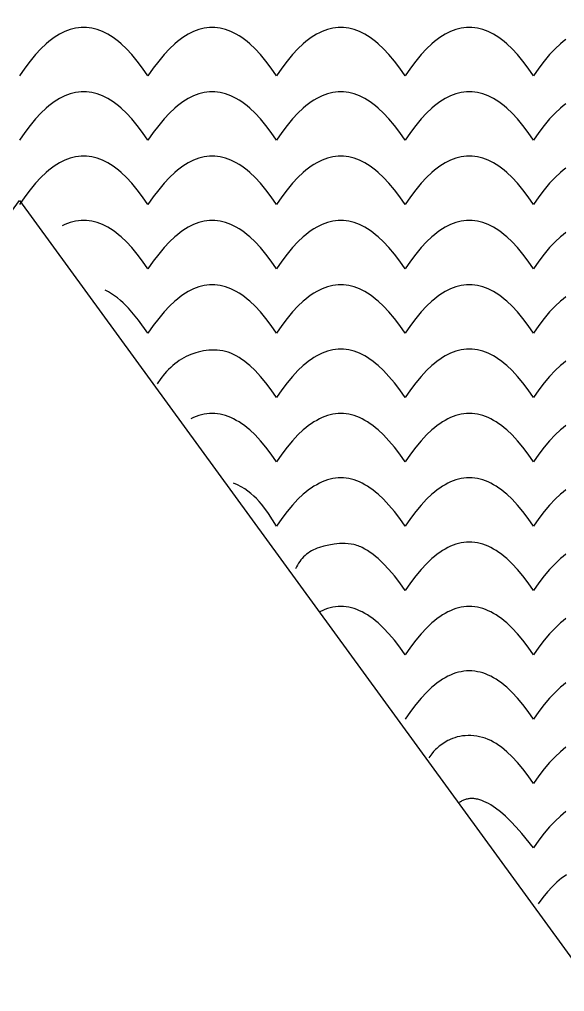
# Model space of a CAD drawing. Extents: x -831 to 1547, y -1426 to -385.
# Drawn here: x 133.8 to 172, y -926.3 to -858.3 of the extents above; entities that cross this region are included whole.
import ezdxf

# ---------------------------------------------------------------- set-up
doc = ezdxf.new("R2010")
doc.units = 0
doc.layers.add('CUT', color=18, linetype='CONTINUOUS')
doc.layers.add('ENGRAVE', color=1, linetype='CONTINUOUS')

msp = doc.modelspace()

# ---------------------------------------------------------------- linework, layer by layer
at = {"layer": 'CUT'}
msp.add_lwpolyline([(334.842, -861.159), (254.442, -861.159), (174.042, -809.919), (133.842, -809.919), (93.642, -809.919), (13.242, -861.159), (-67.158, -861.159), (-67.158, -926.259), (93.474, -926.259), (133.842, -870.943), (174.211, -926.259), (334.842, -926.259)], close=True, dxfattribs=at)
at = {"layer": 'ENGRAVE'}
for points in [[(172.092, -859.678), (171.904, -859.824), (171.717, -859.982), (171.342, -860.334), (170.967, -860.732), (170.592, -861.178), (170.217, -861.67), (169.842, -862.209), (169.467, -861.67), (169.092, -861.178), (168.717, -860.732), (168.342, -860.334), (167.967, -859.982), (167.779, -859.824), (167.592, -859.678), (167.404, -859.543), (167.217, -859.42), (167.029, -859.309), (166.842, -859.209), (166.654, -859.121), (166.467, -859.045), (166.279, -858.98), (166.092, -858.928), (165.904, -858.887), (165.717, -858.857), (165.529, -858.84), (165.342, -858.834), (165.154, -858.84), (164.967, -858.857), (164.779, -858.887), (164.592, -858.928), (164.404, -858.98), (164.217, -859.045), (164.029, -859.121), (163.842, -859.209), (163.654, -859.309), (163.467, -859.42), (163.279, -859.543), (163.092, -859.678), (162.904, -859.824), (162.717, -859.982), (162.342, -860.334), (161.967, -860.732), (161.592, -861.178), (161.217, -861.67), (160.842, -862.209), (160.467, -861.67), (160.092, -861.178), (159.717, -860.732), (159.342, -860.334), (158.967, -859.982), (158.779, -859.824), (158.592, -859.678), (158.404, -859.543), (158.217, -859.42), (158.029, -859.309), (157.842, -859.209), (157.654, -859.121), (157.467, -859.045), (157.279, -858.98), (157.092, -858.928), (156.904, -858.887), (156.717, -858.857), (156.529, -858.84), (156.342, -858.834), (156.154, -858.84), (155.967, -858.857), (155.779, -858.887), (155.592, -858.928), (155.404, -858.98), (155.217, -859.045), (155.029, -859.121), (154.842, -859.209), (154.654, -859.309), (154.467, -859.42), (154.279, -859.543), (154.092, -859.678), (153.904, -859.824), (153.717, -859.982), (153.342, -860.334), (152.967, -860.732), (152.592, -861.178), (152.217, -861.67), (151.842, -862.209), (151.467, -861.67), (151.092, -861.178), (150.717, -860.732), (150.342, -860.334), (149.967, -859.982), (149.779, -859.824), (149.592, -859.678), (149.404, -859.543), (149.217, -859.42), (149.029, -859.309), (148.842, -859.209), (148.654, -859.121), (148.467, -859.045), (148.279, -858.98), (148.092, -858.928), (147.904, -858.887), (147.717, -858.857), (147.529, -858.84), (147.342, -858.834), (147.154, -858.84), (146.967, -858.857), (146.779, -858.887), (146.592, -858.928), (146.404, -858.98), (146.217, -859.045), (146.029, -859.121), (145.842, -859.209), (145.654, -859.309), (145.467, -859.42), (145.279, -859.543), (145.092, -859.678), (144.904, -859.824), (144.717, -859.982), (144.342, -860.334), (143.967, -860.732), (143.592, -861.178), (143.217, -861.67), (142.842, -862.209), (142.467, -861.67), (142.092, -861.178), (141.717, -860.732), (141.342, -860.334), (140.967, -859.982), (140.779, -859.824), (140.592, -859.678), (140.404, -859.543), (140.217, -859.42), (140.029, -859.309), (139.842, -859.209), (139.654, -859.121), (139.467, -859.045), (139.279, -858.98), (139.092, -858.928), (138.904, -858.887), (138.717, -858.857), (138.529, -858.84), (138.342, -858.834), (138.154, -858.84), (137.967, -858.857), (137.779, -858.887), (137.592, -858.928), (137.404, -858.98), (137.217, -859.045), (137.029, -859.121), (136.842, -859.209), (136.654, -859.309), (136.467, -859.42), (136.279, -859.543), (136.092, -859.678), (135.904, -859.824), (135.717, -859.982), (135.342, -860.334), (134.967, -860.732), (134.592, -861.178), (134.217, -861.67), (133.842, -862.209)], [(172.092, -864.178), (171.905, -864.324), (171.717, -864.482), (171.342, -864.834), (170.967, -865.232), (170.592, -865.678), (170.217, -866.17), (169.842, -866.709), (169.467, -866.17), (169.092, -865.678), (168.717, -865.232), (168.342, -864.834), (167.967, -864.482), (167.779, -864.324), (167.592, -864.178), (167.404, -864.043), (167.217, -863.92), (167.029, -863.809), (166.842, -863.709), (166.655, -863.621), (166.467, -863.545), (166.28, -863.48), (166.092, -863.428), (165.905, -863.387), (165.717, -863.357), (165.53, -863.34), (165.342, -863.334), (165.154, -863.34), (164.967, -863.357), (164.779, -863.387), (164.592, -863.428), (164.404, -863.48), (164.217, -863.545), (164.029, -863.621), (163.842, -863.709), (163.655, -863.809), (163.467, -863.92), (163.28, -864.043), (163.092, -864.178), (162.905, -864.324), (162.717, -864.482), (162.342, -864.834), (161.967, -865.232), (161.592, -865.678), (161.217, -866.17), (160.842, -866.709), (160.467, -866.17), (160.092, -865.678), (159.717, -865.232), (159.342, -864.834), (158.967, -864.482), (158.779, -864.324), (158.592, -864.178), (158.404, -864.043), (158.217, -863.92), (158.029, -863.809), (157.842, -863.709), (157.655, -863.621), (157.467, -863.545), (157.28, -863.48), (157.092, -863.428), (156.905, -863.387), (156.717, -863.357), (156.53, -863.34), (156.342, -863.334), (156.154, -863.34), (155.967, -863.357), (155.779, -863.387), (155.592, -863.428), (155.404, -863.48), (155.217, -863.545), (155.029, -863.621), (154.842, -863.709), (154.655, -863.809), (154.467, -863.92), (154.28, -864.043), (154.092, -864.178), (153.905, -864.324), (153.717, -864.482), (153.342, -864.834), (152.967, -865.232), (152.592, -865.678), (152.217, -866.17), (151.842, -866.709), (151.467, -866.17), (151.092, -865.678), (150.717, -865.232), (150.342, -864.834), (149.967, -864.482), (149.779, -864.324), (149.592, -864.178), (149.404, -864.043), (149.217, -863.92), (149.029, -863.809), (148.842, -863.709), (148.655, -863.621), (148.467, -863.545), (148.28, -863.48), (148.092, -863.428), (147.905, -863.387), (147.717, -863.357), (147.53, -863.34), (147.342, -863.334), (147.154, -863.34), (146.967, -863.357), (146.779, -863.387), (146.592, -863.428), (146.404, -863.48), (146.217, -863.545), (146.029, -863.621), (145.842, -863.709), (145.655, -863.809), (145.467, -863.92), (145.28, -864.043), (145.092, -864.178), (144.905, -864.324), (144.717, -864.482), (144.342, -864.834), (143.967, -865.232), (143.592, -865.678), (143.217, -866.17), (142.842, -866.709), (142.467, -866.17), (142.092, -865.678), (141.717, -865.232), (141.342, -864.834), (140.967, -864.482), (140.779, -864.324), (140.592, -864.178), (140.404, -864.043), (140.217, -863.92), (140.029, -863.809), (139.842, -863.709), (139.655, -863.621), (139.467, -863.545), (139.28, -863.48), (139.092, -863.428), (138.905, -863.387), (138.717, -863.357), (138.53, -863.34), (138.342, -863.334), (138.154, -863.34), (137.967, -863.357), (137.779, -863.387), (137.592, -863.428), (137.404, -863.48), (137.217, -863.545), (137.029, -863.621), (136.842, -863.709), (136.655, -863.809), (136.467, -863.92), (136.28, -864.043), (136.092, -864.178), (135.905, -864.324), (135.717, -864.482), (135.342, -864.834), (134.967, -865.232), (134.592, -865.678), (134.217, -866.17), (133.842, -866.709)], [(172.092, -868.678), (171.905, -868.824), (171.717, -868.982), (171.342, -869.334), (170.967, -869.732), (170.592, -870.178), (170.217, -870.67), (169.842, -871.209), (169.467, -870.67), (169.092, -870.178), (168.717, -869.732), (168.342, -869.334), (167.967, -868.982), (167.779, -868.824), (167.592, -868.678), (167.404, -868.543), (167.217, -868.42), (167.029, -868.309), (166.842, -868.209), (166.655, -868.121), (166.467, -868.045), (166.28, -867.98), (166.092, -867.928), (165.905, -867.887), (165.717, -867.857), (165.53, -867.84), (165.342, -867.834), (165.154, -867.84), (164.967, -867.857), (164.779, -867.887), (164.592, -867.928), (164.404, -867.98), (164.217, -868.045), (164.029, -868.121), (163.842, -868.209), (163.655, -868.309), (163.467, -868.42), (163.28, -868.543), (163.092, -868.678), (162.905, -868.824), (162.717, -868.982), (162.342, -869.334), (161.967, -869.732), (161.592, -870.178), (161.217, -870.67), (160.842, -871.209), (160.467, -870.67), (160.092, -870.178), (159.717, -869.732), (159.342, -869.334), (158.967, -868.982), (158.779, -868.824), (158.592, -868.678), (158.404, -868.543), (158.217, -868.42), (158.029, -868.309), (157.842, -868.209), (157.655, -868.121), (157.467, -868.045), (157.28, -867.98), (157.092, -867.928), (156.905, -867.887), (156.717, -867.857), (156.53, -867.84), (156.342, -867.834), (156.154, -867.84), (155.967, -867.857), (155.779, -867.887), (155.592, -867.928), (155.404, -867.98), (155.217, -868.045), (155.029, -868.121), (154.842, -868.209), (154.655, -868.309), (154.467, -868.42), (154.28, -868.543), (154.092, -868.678), (153.905, -868.824), (153.717, -868.982), (153.342, -869.334), (152.967, -869.732), (152.592, -870.178), (152.217, -870.67), (151.842, -871.209), (151.467, -870.67), (151.092, -870.178), (150.717, -869.732), (150.342, -869.334), (149.967, -868.982), (149.779, -868.824), (149.592, -868.678), (149.404, -868.543), (149.217, -868.42), (149.029, -868.309), (148.842, -868.209), (148.655, -868.121), (148.467, -868.045), (148.28, -867.98), (148.092, -867.928), (147.905, -867.887), (147.717, -867.857), (147.53, -867.84), (147.342, -867.834), (147.154, -867.84), (146.967, -867.857), (146.779, -867.887), (146.592, -867.928), (146.404, -867.98), (146.217, -868.045), (146.029, -868.121), (145.842, -868.209), (145.655, -868.309), (145.467, -868.42), (145.28, -868.543), (145.092, -868.678), (144.905, -868.824), (144.717, -868.982), (144.342, -869.334), (143.967, -869.732), (143.592, -870.178), (143.217, -870.67), (142.842, -871.209), (142.467, -870.67), (142.092, -870.178), (141.717, -869.732), (141.342, -869.334), (140.967, -868.982), (140.779, -868.824), (140.592, -868.678), (140.404, -868.543), (140.217, -868.42), (140.029, -868.309), (139.842, -868.209), (139.655, -868.121), (139.467, -868.045), (139.28, -867.98), (139.092, -867.928), (138.905, -867.887), (138.717, -867.857), (138.53, -867.84), (138.342, -867.834), (138.154, -867.84), (137.967, -867.857), (137.779, -867.887), (137.592, -867.928), (137.404, -867.98), (137.217, -868.045), (137.029, -868.121), (136.842, -868.209), (136.655, -868.309), (136.467, -868.42), (136.28, -868.543), (136.092, -868.678), (135.905, -868.824), (135.717, -868.982), (135.342, -869.334), (134.967, -869.732), (134.592, -870.178), (134.217, -870.67), (133.842, -871.209)], [(172.092, -873.178), (171.905, -873.324), (171.717, -873.482), (171.342, -873.834), (170.967, -874.232), (170.592, -874.678), (170.217, -875.17), (169.842, -875.709), (169.467, -875.17), (169.092, -874.678), (168.717, -874.232), (168.342, -873.834), (167.967, -873.482), (167.779, -873.324), (167.592, -873.178), (167.404, -873.043), (167.217, -872.92), (167.029, -872.809), (166.842, -872.709), (166.655, -872.621), (166.467, -872.545), (166.28, -872.48), (166.092, -872.428), (165.905, -872.387), (165.717, -872.357), (165.53, -872.34), (165.342, -872.334), (165.154, -872.34), (164.967, -872.357), (164.779, -872.387), (164.592, -872.428), (164.404, -872.48), (164.217, -872.545), (164.029, -872.621), (163.842, -872.709), (163.655, -872.809), (163.467, -872.92), (163.28, -873.043), (163.092, -873.178), (162.905, -873.324), (162.717, -873.482), (162.342, -873.834), (161.967, -874.232), (161.592, -874.678), (161.217, -875.17), (160.842, -875.709), (160.467, -875.17), (160.092, -874.678), (159.717, -874.232), (159.342, -873.834), (158.967, -873.482), (158.779, -873.324), (158.592, -873.178), (158.404, -873.043), (158.217, -872.92), (158.029, -872.809), (157.842, -872.709), (157.655, -872.621), (157.467, -872.545), (157.28, -872.48), (157.092, -872.428), (156.905, -872.387), (156.717, -872.357), (156.53, -872.34), (156.342, -872.334), (156.154, -872.34), (155.967, -872.357), (155.779, -872.387), (155.592, -872.428), (155.404, -872.48), (155.217, -872.545), (155.029, -872.621), (154.842, -872.709), (154.655, -872.809), (154.467, -872.92), (154.28, -873.043), (154.092, -873.178), (153.905, -873.324), (153.717, -873.482), (153.342, -873.834), (152.967, -874.232), (152.592, -874.678), (152.217, -875.17), (151.842, -875.709), (151.467, -875.17), (151.092, -874.678), (150.717, -874.232), (150.342, -873.834), (149.967, -873.482), (149.779, -873.324), (149.592, -873.178), (149.404, -873.043), (149.217, -872.92), (149.029, -872.809), (148.842, -872.709), (148.655, -872.621), (148.467, -872.545), (148.28, -872.48), (148.092, -872.428), (147.905, -872.387), (147.717, -872.357), (147.53, -872.34), (147.342, -872.334), (147.154, -872.34), (146.967, -872.357), (146.779, -872.387), (146.592, -872.428), (146.404, -872.48), (146.217, -872.545), (146.029, -872.621), (145.842, -872.709), (145.655, -872.809), (145.467, -872.92), (145.28, -873.043), (145.092, -873.178), (144.905, -873.324), (144.717, -873.482), (144.342, -873.834), (143.967, -874.232), (143.592, -874.678), (143.217, -875.17), (142.842, -875.709), (142.467, -875.17), (142.092, -874.678), (141.717, -874.232), (141.342, -873.834), (140.967, -873.482), (140.779, -873.324), (140.592, -873.178), (140.404, -873.043), (140.217, -872.92), (140.029, -872.809), (139.842, -872.709), (139.655, -872.621), (139.467, -872.545), (139.28, -872.48), (139.092, -872.428), (138.905, -872.387), (138.717, -872.357), (138.53, -872.34), (138.342, -872.334), (138.154, -872.34), (137.967, -872.357), (137.779, -872.387), (137.592, -872.428), (137.404, -872.48), (137.217, -872.545), (137.029, -872.621), (136.842, -872.709)], [(172.092, -877.678), (171.905, -877.824), (171.717, -877.982), (171.342, -878.334), (170.967, -878.732), (170.592, -879.178), (170.217, -879.67), (169.842, -880.209), (169.467, -879.67), (169.092, -879.178), (168.717, -878.732), (168.342, -878.334), (167.967, -877.982), (167.779, -877.824), (167.592, -877.678), (167.404, -877.543), (167.217, -877.42), (167.029, -877.309), (166.842, -877.209), (166.655, -877.121), (166.467, -877.045), (166.28, -876.98), (166.092, -876.928), (165.905, -876.887), (165.717, -876.857), (165.53, -876.84), (165.342, -876.834), (165.154, -876.84), (164.967, -876.857), (164.779, -876.887), (164.592, -876.928), (164.404, -876.98), (164.217, -877.045), (164.029, -877.121), (163.842, -877.209), (163.655, -877.309), (163.467, -877.42), (163.28, -877.543), (163.092, -877.678), (162.905, -877.824), (162.717, -877.982), (162.342, -878.334), (161.967, -878.732), (161.592, -879.178), (161.217, -879.67), (160.842, -880.209), (160.467, -879.67), (160.092, -879.178), (159.717, -878.732), (159.342, -878.334), (158.967, -877.982), (158.779, -877.824), (158.592, -877.678), (158.404, -877.543), (158.217, -877.42), (158.029, -877.309), (157.842, -877.209), (157.655, -877.121), (157.467, -877.045), (157.28, -876.98), (157.092, -876.928), (156.905, -876.887), (156.717, -876.857), (156.53, -876.84), (156.342, -876.834), (156.154, -876.84), (155.967, -876.857), (155.779, -876.887), (155.592, -876.928), (155.404, -876.98), (155.217, -877.045), (155.029, -877.121), (154.842, -877.209), (154.655, -877.309), (154.467, -877.42), (154.28, -877.543), (154.092, -877.678), (153.905, -877.824), (153.717, -877.982), (153.342, -878.334), (152.967, -878.732), (152.592, -879.178), (152.217, -879.67), (151.842, -880.209), (151.467, -879.67), (151.092, -879.178), (150.717, -878.732), (150.342, -878.334), (149.967, -877.982), (149.779, -877.824), (149.592, -877.678), (149.404, -877.543), (149.217, -877.42), (149.029, -877.309), (148.842, -877.209), (148.655, -877.121), (148.467, -877.045), (148.28, -876.98), (148.092, -876.928), (147.905, -876.887), (147.717, -876.857), (147.53, -876.84), (147.342, -876.834), (147.154, -876.84), (146.967, -876.857), (146.779, -876.887), (146.592, -876.928), (146.404, -876.98), (146.217, -877.045), (146.029, -877.121), (145.842, -877.209), (145.655, -877.309), (145.467, -877.42), (145.28, -877.543), (145.092, -877.678), (144.905, -877.824), (144.717, -877.982), (144.342, -878.334), (143.967, -878.732), (143.592, -879.178), (143.217, -879.67), (142.842, -880.209), (142.181, -879.311), (141.84, -878.88), (141.485, -878.472), (141.301, -878.278), (141.112, -878.093), (140.918, -877.917), (140.717, -877.751), (140.51, -877.597), (140.295, -877.454), (140.073, -877.325), (139.842, -877.209)], [(172.092, -882.178), (171.905, -882.324), (171.717, -882.482), (171.342, -882.834), (170.967, -883.232), (170.592, -883.678), (170.217, -884.17), (169.842, -884.709), (169.467, -884.17), (169.092, -883.678), (168.717, -883.232), (168.342, -882.834), (167.967, -882.482), (167.779, -882.324), (167.592, -882.178), (167.404, -882.043), (167.217, -881.92), (167.029, -881.809), (166.842, -881.709), (166.655, -881.621), (166.467, -881.545), (166.28, -881.48), (166.092, -881.428), (165.905, -881.387), (165.717, -881.357), (165.53, -881.34), (165.342, -881.334), (165.154, -881.34), (164.967, -881.357), (164.779, -881.387), (164.592, -881.428), (164.404, -881.48), (164.217, -881.545), (164.029, -881.621), (163.842, -881.709), (163.655, -881.809), (163.467, -881.92), (163.28, -882.043), (163.092, -882.178), (162.905, -882.324), (162.717, -882.482), (162.342, -882.834), (161.967, -883.232), (161.592, -883.678), (161.217, -884.17), (160.842, -884.709), (160.467, -884.17), (160.092, -883.678), (159.717, -883.232), (159.342, -882.834), (158.967, -882.482), (158.779, -882.324), (158.592, -882.178), (158.404, -882.043), (158.217, -881.92), (158.029, -881.809), (157.842, -881.709), (157.655, -881.621), (157.467, -881.545), (157.28, -881.48), (157.092, -881.428), (156.905, -881.387), (156.717, -881.357), (156.53, -881.34), (156.342, -881.334), (156.154, -881.34), (155.967, -881.357), (155.779, -881.387), (155.592, -881.428), (155.404, -881.48), (155.217, -881.545), (155.029, -881.621), (154.842, -881.709), (154.655, -881.809), (154.467, -881.92), (154.28, -882.043), (154.092, -882.178), (153.905, -882.324), (153.717, -882.482), (153.342, -882.834), (152.967, -883.232), (152.592, -883.678), (152.217, -884.17), (151.842, -884.709), (151.467, -884.17), (151.092, -883.678), (150.717, -883.232), (150.342, -882.834), (149.967, -882.482), (149.779, -882.324), (149.592, -882.178), (149.404, -882.043), (149.217, -881.92), (149.029, -881.809), (148.842, -881.709), (148.748, -881.664), (148.653, -881.623), (148.463, -881.551), (148.27, -881.494), (148.077, -881.45), (147.883, -881.418), (147.689, -881.399), (147.495, -881.391), (147.302, -881.393), (147.11, -881.405), (146.92, -881.427), (146.732, -881.457), (146.547, -881.494), (146.365, -881.539), (146.187, -881.59), (145.842, -881.709), (145.676, -881.777), (145.512, -881.853), (145.35, -881.938), (145.191, -882.03), (145.035, -882.13), (144.881, -882.238), (144.73, -882.355), (144.581, -882.479), (144.435, -882.611), (144.291, -882.752), (144.149, -882.9), (144.01, -883.057), (143.74, -883.394), (143.479, -883.763)], [(172.092, -886.678), (171.905, -886.824), (171.717, -886.982), (171.342, -887.334), (170.967, -887.732), (170.592, -888.178), (170.217, -888.67), (169.842, -889.209), (169.467, -888.67), (169.092, -888.178), (168.717, -887.732), (168.342, -887.334), (167.967, -886.982), (167.779, -886.824), (167.592, -886.678), (167.404, -886.543), (167.217, -886.42), (167.029, -886.309), (166.842, -886.209), (166.655, -886.121), (166.467, -886.045), (166.28, -885.98), (166.092, -885.928), (165.905, -885.887), (165.717, -885.857), (165.53, -885.84), (165.342, -885.834), (165.154, -885.84), (164.967, -885.857), (164.779, -885.887), (164.592, -885.928), (164.404, -885.98), (164.217, -886.045), (164.029, -886.121), (163.842, -886.209), (163.655, -886.309), (163.467, -886.42), (163.28, -886.543), (163.092, -886.678), (162.905, -886.824), (162.717, -886.982), (162.342, -887.334), (161.967, -887.732), (161.592, -888.178), (161.217, -888.67), (160.842, -889.209), (160.467, -888.67), (160.092, -888.178), (159.717, -887.732), (159.342, -887.334), (158.967, -886.982), (158.779, -886.824), (158.592, -886.678), (158.404, -886.543), (158.217, -886.42), (158.029, -886.309), (157.842, -886.209), (157.655, -886.121), (157.467, -886.045), (157.28, -885.98), (157.092, -885.928), (156.905, -885.887), (156.717, -885.857), (156.53, -885.84), (156.342, -885.834), (156.154, -885.84), (155.967, -885.857), (155.779, -885.887), (155.592, -885.928), (155.404, -885.98), (155.217, -886.045), (155.029, -886.121), (154.842, -886.209), (154.655, -886.309), (154.467, -886.42), (154.28, -886.543), (154.092, -886.678), (153.905, -886.824), (153.717, -886.982), (153.342, -887.334), (152.967, -887.732), (152.592, -888.178), (152.217, -888.67), (151.842, -889.209), (151.467, -888.67), (151.092, -888.178), (150.717, -887.732), (150.342, -887.334), (149.967, -886.982), (149.779, -886.824), (149.592, -886.678), (149.404, -886.543), (149.217, -886.42), (149.029, -886.309), (148.842, -886.209), (148.655, -886.121), (148.467, -886.045), (148.28, -885.98), (148.092, -885.928), (147.905, -885.887), (147.717, -885.857), (147.53, -885.84), (147.342, -885.834), (147.154, -885.84), (146.967, -885.857), (146.779, -885.887), (146.592, -885.928), (146.404, -885.98), (146.217, -886.045), (146.029, -886.121), (145.842, -886.209)], [(172.092, -891.178), (171.905, -891.324), (171.717, -891.482), (171.342, -891.834), (170.967, -892.232), (170.592, -892.678), (170.217, -893.17), (169.842, -893.709), (169.467, -893.17), (169.092, -892.678), (168.717, -892.232), (168.342, -891.834), (167.967, -891.482), (167.779, -891.324), (167.592, -891.178), (167.404, -891.043), (167.217, -890.92), (167.029, -890.809), (166.842, -890.709), (166.655, -890.621), (166.467, -890.545), (166.28, -890.48), (166.092, -890.428), (165.905, -890.387), (165.717, -890.357), (165.53, -890.34), (165.342, -890.334), (165.154, -890.34), (164.967, -890.357), (164.779, -890.387), (164.592, -890.428), (164.404, -890.48), (164.217, -890.545), (164.029, -890.621), (163.842, -890.709), (163.655, -890.809), (163.467, -890.92), (163.28, -891.043), (163.092, -891.178), (162.905, -891.324), (162.717, -891.482), (162.342, -891.834), (161.967, -892.232), (161.592, -892.678), (161.217, -893.17), (160.842, -893.709), (160.467, -893.17), (160.092, -892.678), (159.717, -892.232), (159.342, -891.834), (158.967, -891.482), (158.779, -891.324), (158.592, -891.178), (158.404, -891.043), (158.217, -890.92), (158.029, -890.809), (157.842, -890.709), (157.655, -890.621), (157.467, -890.545), (157.28, -890.48), (157.092, -890.428), (156.905, -890.387), (156.717, -890.357), (156.53, -890.34), (156.342, -890.334), (156.154, -890.34), (155.967, -890.357), (155.779, -890.387), (155.592, -890.428), (155.404, -890.48), (155.217, -890.545), (155.029, -890.621), (154.842, -890.709), (154.655, -890.809), (154.467, -890.92), (154.28, -891.043), (154.092, -891.178), (153.905, -891.324), (153.717, -891.482), (153.342, -891.834), (152.967, -892.232), (152.592, -892.678), (152.217, -893.17), (151.842, -893.709), (151.271, -892.816), (150.963, -892.387), (150.799, -892.18), (150.628, -891.979), (150.448, -891.786), (150.257, -891.601), (150.056, -891.425), (149.842, -891.258), (149.615, -891.103), (149.373, -890.958), (149.116, -890.827), (148.842, -890.709)], [(172.092, -895.678), (171.904, -895.824), (171.717, -895.982), (171.342, -896.334), (170.967, -896.732), (170.592, -897.178), (170.217, -897.67), (169.842, -898.209), (169.467, -897.67), (169.092, -897.178), (168.717, -896.732), (168.342, -896.334), (167.967, -895.982), (167.779, -895.824), (167.592, -895.678), (167.404, -895.543), (167.217, -895.42), (167.029, -895.309), (166.842, -895.209), (166.654, -895.121), (166.467, -895.045), (166.279, -894.98), (166.092, -894.928), (165.904, -894.887), (165.717, -894.857), (165.529, -894.84), (165.342, -894.834), (165.154, -894.84), (164.967, -894.857), (164.779, -894.887), (164.592, -894.928), (164.404, -894.98), (164.217, -895.045), (164.029, -895.121), (163.842, -895.209), (163.654, -895.309), (163.467, -895.42), (163.279, -895.543), (163.092, -895.678), (162.904, -895.824), (162.717, -895.982), (162.342, -896.334), (161.967, -896.732), (161.592, -897.178), (161.217, -897.67), (160.842, -898.209), (160.467, -897.67), (160.092, -897.178), (159.717, -896.732), (159.342, -896.334), (158.967, -895.982), (158.779, -895.824), (158.592, -895.678), (158.404, -895.543), (158.217, -895.42), (158.029, -895.309), (157.842, -895.209), (157.748, -895.164), (157.652, -895.124), (157.555, -895.088), (157.458, -895.055), (157.359, -895.027), (157.26, -895.002), (157.061, -894.963), (156.86, -894.937), (156.659, -894.924), (156.458, -894.921), (156.259, -894.928), (156.062, -894.944), (155.87, -894.968), (155.498, -895.034), (155.153, -895.117), (154.842, -895.209), (154.699, -895.258), (154.56, -895.314), (154.428, -895.375), (154.3, -895.442), (154.177, -895.515), (154.06, -895.594), (153.948, -895.678), (153.841, -895.768), (153.739, -895.864), (153.642, -895.966), (153.551, -896.074), (153.464, -896.188), (153.383, -896.307), (153.308, -896.433), (153.237, -896.564), (153.171, -896.701)], [(172.092, -900.178), (171.904, -900.324), (171.717, -900.482), (171.342, -900.834), (170.967, -901.232), (170.592, -901.678), (170.217, -902.17), (169.842, -902.709), (169.467, -902.17), (169.092, -901.678), (168.717, -901.232), (168.342, -900.834), (167.967, -900.482), (167.779, -900.324), (167.592, -900.178), (167.404, -900.043), (167.217, -899.92), (167.029, -899.809), (166.842, -899.709), (166.654, -899.621), (166.467, -899.545), (166.279, -899.48), (166.092, -899.428), (165.904, -899.387), (165.717, -899.357), (165.529, -899.34), (165.342, -899.334), (165.154, -899.34), (164.967, -899.357), (164.779, -899.387), (164.592, -899.428), (164.404, -899.48), (164.217, -899.545), (164.029, -899.621), (163.842, -899.709), (163.654, -899.809), (163.467, -899.92), (163.279, -900.043), (163.092, -900.178), (162.904, -900.324), (162.717, -900.482), (162.342, -900.834), (161.967, -901.232), (161.592, -901.678), (161.217, -902.17), (160.842, -902.709), (160.467, -902.17), (160.092, -901.678), (159.717, -901.232), (159.342, -900.834), (158.967, -900.482), (158.779, -900.324), (158.592, -900.178), (158.404, -900.043), (158.217, -899.92), (158.029, -899.809), (157.842, -899.709), (157.654, -899.621), (157.467, -899.545), (157.279, -899.48), (157.092, -899.428), (156.904, -899.387), (156.717, -899.357), (156.529, -899.34), (156.342, -899.334), (156.154, -899.34), (155.967, -899.357), (155.779, -899.387), (155.592, -899.428), (155.404, -899.48), (155.217, -899.545), (155.029, -899.621), (154.842, -899.709)], [(172.092, -904.678), (171.904, -904.824), (171.717, -904.982), (171.342, -905.334), (170.967, -905.732), (170.592, -906.178), (170.217, -906.67), (169.842, -907.209), (169.467, -906.67), (169.092, -906.178), (168.717, -905.732), (168.342, -905.334), (167.967, -904.982), (167.779, -904.824), (167.592, -904.678), (167.404, -904.543), (167.217, -904.42), (167.029, -904.309), (166.842, -904.209), (166.654, -904.121), (166.467, -904.045), (166.279, -903.98), (166.092, -903.928), (165.904, -903.887), (165.717, -903.857), (165.529, -903.84), (165.342, -903.834), (165.154, -903.84), (164.967, -903.857), (164.779, -903.887), (164.592, -903.928), (164.404, -903.98), (164.217, -904.045), (164.029, -904.121), (163.842, -904.209), (163.654, -904.309), (163.467, -904.42), (163.279, -904.543), (163.092, -904.678), (162.904, -904.824), (162.717, -904.982), (162.342, -905.334), (161.967, -905.732), (161.592, -906.178), (161.217, -906.67), (160.842, -907.209)], [(172.092, -909.178), (171.904, -909.324), (171.717, -909.482), (171.342, -909.834), (170.967, -910.232), (170.592, -910.678), (170.217, -911.17), (169.842, -911.709), (169.467, -911.17), (169.092, -910.678), (168.717, -910.232), (168.342, -909.834), (167.967, -909.482), (167.779, -909.324), (167.592, -909.178), (167.404, -909.043), (167.217, -908.92), (167.029, -908.809), (166.842, -908.709), (166.652, -908.622), (166.458, -908.548), (166.261, -908.486), (166.061, -908.437), (165.86, -908.4), (165.659, -908.375), (165.458, -908.361), (165.259, -908.358), (165.063, -908.367), (164.87, -908.386), (164.682, -908.415), (164.499, -908.455), (164.323, -908.505), (164.154, -908.564), (163.993, -908.632), (163.916, -908.669), (163.842, -908.709), (163.572, -908.87), (163.343, -909.027), (163.242, -909.104), (163.149, -909.18), (163.063, -909.256), (162.984, -909.33), (162.843, -909.479), (162.719, -909.625), (162.501, -909.915)], [(172.092, -913.678), (171.904, -913.824), (171.717, -913.982), (171.342, -914.334), (170.967, -914.732), (170.592, -915.178), (170.217, -915.67), (169.842, -916.209), (169.015, -915.194), (168.621, -914.753), (168.24, -914.356), (167.871, -914.003), (167.515, -913.694), (167.172, -913.43), (167.006, -913.314), (166.842, -913.209), (166.682, -913.115), (166.524, -913.033), (166.37, -912.961), (166.22, -912.9), (166.072, -912.851), (165.927, -912.812), (165.856, -912.797), (165.786, -912.785), (165.717, -912.775), (165.648, -912.768), (165.58, -912.764), (165.513, -912.763), (165.447, -912.764), (165.382, -912.768), (165.317, -912.775), (165.253, -912.785), (165.19, -912.797), (165.128, -912.812), (165.066, -912.83), (165.006, -912.851), (164.946, -912.875), (164.887, -912.901), (164.829, -912.93), (164.771, -912.961), (164.714, -912.996), (164.659, -913.033)], [(172.143, -918.086), (171.972, -918.203), (171.802, -918.331), (171.633, -918.467), (171.465, -918.613), (171.134, -918.934), (170.808, -919.292), (170.487, -919.687), (170.171, -920.121)]]:
    msp.add_lwpolyline(points, dxfattribs=at)

doc.saveas('drawing.dxf')
